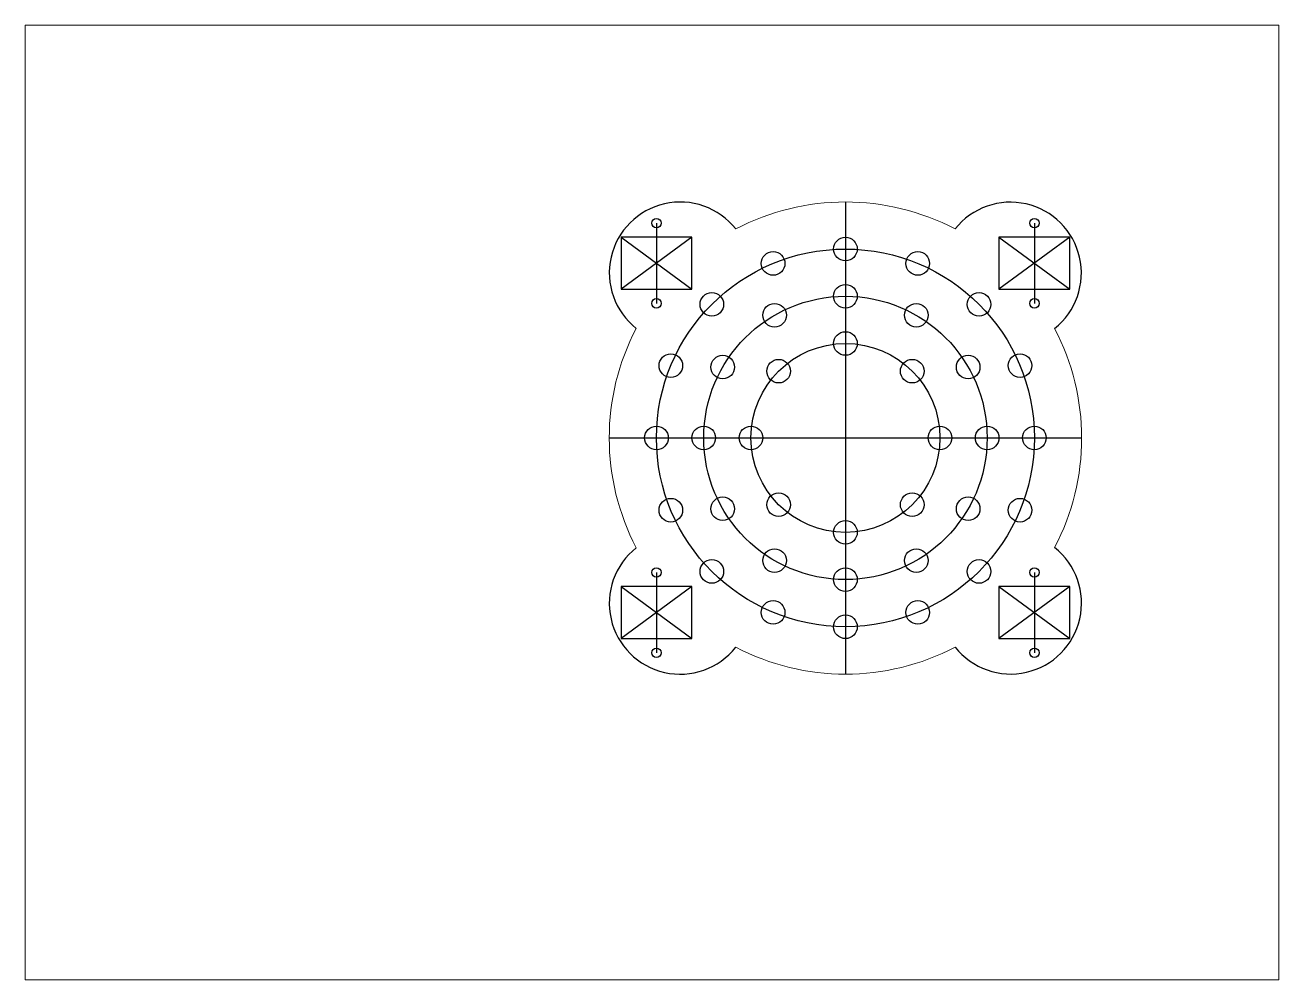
# Paper-space layout 'Layout1' of a CAD drawing. Header units: inches. Extents: x 1.05 to 9.45, y 0.8 to 7.2.
# The model-space entities are those that its viewports show. They can reach past a viewport. Long polylines and large blocks are cut down to what shows.
import ezdxf

# ---------------------------------------------------------------- set-up
doc = ezdxf.new("R2010")
doc.units = ezdxf.units.IN
doc.header["$MEASUREMENT"] = 0
doc.layers.get('0').update_dxf_attribs({"color": 1})

# ---------------------------------------------------------------- blocks, each defined once
blk = doc.blocks.new('*U5')
blk.add_circle((0, 0), 2.5)
blk = doc.blocks.new('*U6')
at = {"color": 0, "linetype": 'ByBlock', "lineweight": -2, "transparency": 16777216}
for p, rotation in [((75, 145), 180), ((60.86, 139.14), 225), ((89.14, 139.14), 135), ((55, 125), 270), ((95, 125), 90), ((60.86, 110.86), 315), ((89.14, 110.86), 45.00000000000002)]:
    blk.add_blockref('*U5', p, dxfattribs=dict(at, rotation=rotation))
blk.add_blockref('*U5', (75, 105), dxfattribs=at)
blk = doc.blocks.new('*U7')
blk.add_circle((0, 0), 2.5)
blk = doc.blocks.new('*U8')
at = {"color": 0, "linetype": 'ByBlock', "lineweight": -2, "transparency": 16777216}
for p, rotation in [((75, 155), 180), ((60, 150.98), 209.9999999999999), ((90, 150.98), 150), ((49.02, 140), 239.9999999999999), ((100.98, 140), 120), ((45, 125), 269.9999999999998), ((105, 125), 90), ((49.02, 110), 299.9999999999998), ((100.98, 110), 59.99999999999986), ((60, 99.02), 329.9999999999999), ((90, 99.02), 29.99999999999984)]:
    blk.add_blockref('*U7', p, dxfattribs=dict(at, rotation=rotation))
blk.add_blockref('*U7', (75, 95), dxfattribs=at)
blk = doc.blocks.new('*U9')
blk.add_circle((0, 0), 2.5)
blk = doc.blocks.new('*U10')
at = {"color": 0, "linetype": 'ByBlock', "lineweight": -2, "transparency": 16777216}
for p, rotation in [((75, 165), 180), ((59.69, 161.95), 202.4999999999999), ((90.31, 161.95), 157.4999999999999), ((46.72, 153.28), 224.9999999999999), ((103.28, 153.28), 134.9999999999999), ((38.04, 140.31), 247.4999999999999), ((111.96, 140.31), 112.5), ((35, 125), 269.9999999999998), ((115, 125), 90), ((38.04, 109.69), 292.4999999999998), ((111.96, 109.69), 67.49999999999972), ((46.72, 96.72), 314.9999999999998), ((103.28, 96.72), 44.99999999999979), ((59.69, 88.04), 337.4999999999999), ((90.31, 88.04), 22.49999999999979)]:
    blk.add_blockref('*U9', p, dxfattribs=dict(at, rotation=rotation))
blk.add_blockref('*U9', (75, 85), dxfattribs=at)

msp = doc.modelspace()

# ---------------------------------------------------------------- linework, layer by layer
for p, q in [((75, 174.97), (75, 74.97)), ((35, 170.5), (35, 153.5)), ((115, 170.5), (115, 153.5)), ((27.5, 167.5), (42.5, 156.5)), ((42.5, 167.5), (27.5, 156.5)), ((107.5, 167.5), (122.5, 156.5)), ((122.5, 167.5), (107.5, 156.5)), ((25, 125), (125, 125)), ((35, 96.5), (35, 79.5)), ((115, 96.5), (115, 79.5)), ((27.5, 93.5), (42.5, 82.5)), ((42.5, 93.5), (27.5, 82.5)), ((107.5, 93.5), (122.5, 82.5)), ((122.5, 93.5), (107.5, 82.5))]:
    msp.add_line(p, q)
for points in [[(27.5, 156.5), (42.5, 156.5), (42.5, 167.5), (27.5, 167.5)], [(107.5, 156.5), (122.5, 156.5), (122.5, 167.5), (107.5, 167.5)], [(27.5, 82.5), (42.5, 82.5), (42.5, 93.5), (27.5, 93.5)], [(107.5, 82.5), (122.5, 82.5), (122.5, 93.5), (107.5, 93.5)]]:
    msp.add_lwpolyline(points, close=True)
for centre, radius in [((35, 170.5), 1), ((115, 170.5), 1), ((75, 125), 40), ((35, 153.5), 1), ((75, 125), 30), ((115, 153.5), 1), ((75, 125), 20), ((35, 96.5), 1), ((115, 96.5), 1), ((35, 79.5), 1), ((115, 79.5), 1)]:
    msp.add_circle(centre, radius)
at = {"color": 3}
msp.add_circle((75, 125), 20, dxfattribs=at)
for centre, start, end in [((40.02, 159.95), 38.3327, 231.6524), ((109.94, 159.92), 308.5169, 141.5035), ((40.01, 89.97), 128.2923, 321.7273), ((109.98, 90), 218.3705, 51.6409)]:
    msp.add_arc(centre, 15, start, end)
at = {"color": 41, "lineweight": 18, "true_color": 0xf4ee51}
for start, end in [(62.3523, 117.6565), (152.3286, 207.6759), (332.3427, 27.6682), (242.3437, 297.6688)]:
    msp.add_arc((75, 124.97), 50, start, end, dxfattribs=at)

# ---------------------------------------------------------------- block references
for name in ['*U10', '*U8', '*U6']:
    msp.add_blockref(name, (0, 0))

psp = doc.layouts.get("Layout1")

# ---------------------------------------------------------------- viewports
at = {"layer": '0'}
psp.add_viewport(center=(5.25, 4), size=(8.4, 6.4), view_center_point=(34.0537, 111.3213), view_height=202.222222, dxfattribs=at)

doc.saveas('drawing.dxf')
